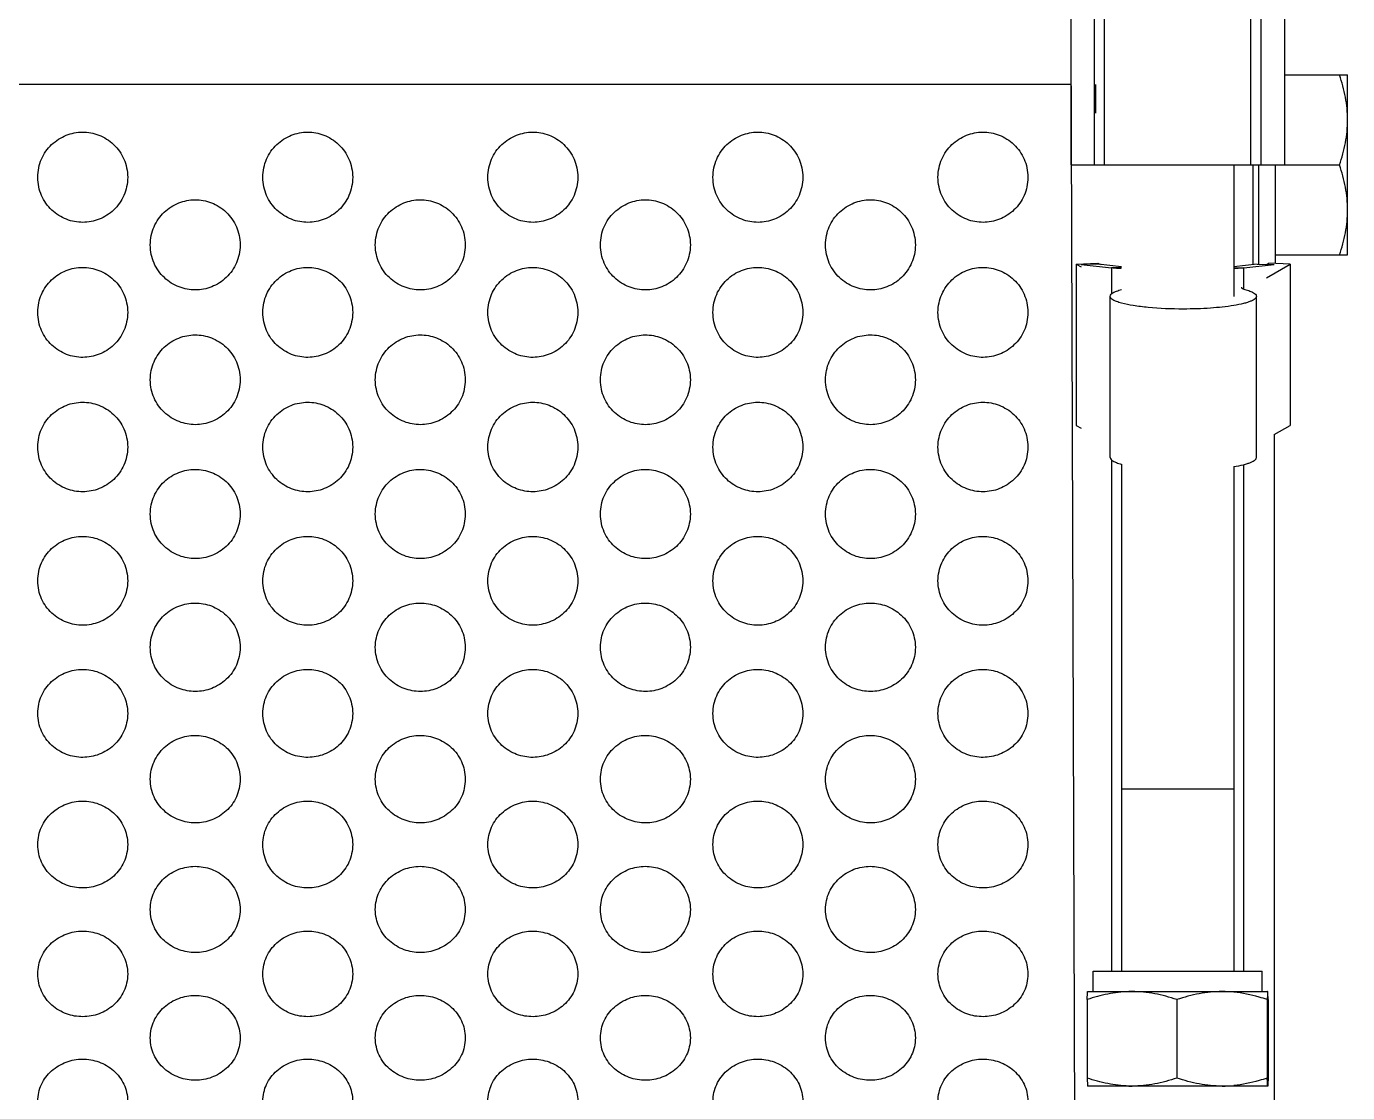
# Model space of a CAD drawing. Header units: millimetres. Extents: x 750 to 8479, y 2174 to 4333.
# Drawn here: x 2632.2 to 2749.6, y 3668.7 to 3763.5 of the extents above; entities that cross this region are included whole.
import ezdxf

# ---------------------------------------------------------------- set-up
doc = ezdxf.new("R2010")
doc.units = ezdxf.units.MM
doc.header["$LTSCALE"] = 153.67
doc.linetypes.add('DASHED', pattern=[0.2, 0.1, -0.1])
doc.layers.get('0').update_dxf_attribs({"linetype": 'CONTINUOUS'})
doc.layers.add('00_BUW_DATUM', color=7, linetype='CONTINUOUS')
doc.layers.add('02___PRT_ALL_AXES', color=7, linetype='CONTINUOUS')

msp = doc.modelspace()

# ---------------------------------------------------------------- linework, layer by layer
at = {"linetype": 'Continuous'}
for p, q in [((2724.95991, 3765.70294), (2724.95991, 3751.16294)), ((2727.06722, 3751.16294), (2727.06722, 3765.70294)), ((2727.96421, 3751.16294), (2727.96421, 3765.70294)), ((2740.96421, 3751.16294), (2740.96421, 3765.70294)), ((2741.86119, 3765.70294), (2741.86119, 3751.16294)), ((2743.96851, 3765.70294), (2743.96851, 3751.16294)), ((2724.95991, 3758.32203), (2284.7516, 3758.32203)), ((2724.95991, 3751.16294), (2743.96851, 3751.16294)), ((2741.66421, 3742.33185), (2741.66421, 3751.16294)), ((2725.45991, 3742.34009), (2727.37555, 3742.4399)), ((2725.45991, 3742.34009), (2725.87682, 3742.09877)), ((2725.45991, 3742.34009), (2725.45993, 3728.02101)), ((2727.37555, 3742.4399), (2727.5971, 3742.31166)), ((2742.35346, 3742.32449), (2742.55286, 3742.43992)), ((2742.36119, 3741.12031), (2744.46851, 3742.34011)), ((2744.46851, 3742.34011), (2742.55286, 3742.43992)), ((2744.46851, 3742.34011), (2744.46852, 3728.02104)), ((2728.46423, 3725.16886), (2728.46421, 3739.48794)), ((2740.13379, 3740.2974), (2740.13751, 3740.26608)), ((2741.46423, 3725.16888), (2741.46421, 3739.48795)), ((2725.45993, 3728.02101), (2725.87682, 3727.7797)), ((2743.0516, 3727.20087), (2744.46852, 3728.02104)), ((2739.46421, 3695.70294), (2729.46421, 3695.70294))]:
    msp.add_line(p, q, dxfattribs=at)
msp.add_arc((2731.15435, 3745.01612), 6.3585, 254.567019, 254.7327881, dxfattribs=at)
for points, knots in [([(2728.46421, 3739.48794), (2728.46421, 3739.62234), (2728.70764, 3739.81447), (2729.05785, 3739.96603), (2729.31698, 3740.04887), (2729.46229, 3740.08898)], [0, 0, 0, 0, 0.335361002, 0.623876209, 1, 1, 1, 1]), ([(2729.46229, 3738.88689), (2729.31698, 3738.92701), (2729.05785, 3739.00984), (2728.70764, 3739.1614), (2728.46421, 3739.35353), (2728.46421, 3739.48794)], [0, 0, 0, 0, 0.376123739, 0.664638919, 1, 1, 1, 1]), ([(2741.4642, 3739.48801), (2741.46422, 3739.4486), (2741.43428, 3739.3593), (2741.32447, 3739.24663), (2741.1566, 3739.1387), (2740.92828, 3739.03451), (2740.64097, 3738.93427), (2740.14999, 3738.79883), (2739.74928, 3738.72092), (2739.46486, 3738.67352)], [0, 0, 0, 0, 0.052738024, 0.119410722, 0.207205995, 0.318720018, 0.454502067, 0.614101634, 1, 1, 1, 1]), ([(2740.13751, 3740.26608), (2740.14159, 3740.2488), (2740.16867, 3740.2119), (2740.27168, 3740.14625), (2740.37253, 3740.11457), (2740.44839, 3740.09387)], [0, 0, 0, 0, 0.145826154, 0.354302694, 1, 1, 1, 1]), ([(2740.44839, 3740.09387), (2740.59619, 3740.05352), (2740.85986, 3739.97014), (2741.21555, 3739.8177), (2741.46414, 3739.62411), (2741.4642, 3739.48801)], [0, 0, 0, 0, 0.376619603, 0.665439702, 1, 1, 1, 1]), ([(2734.96421, 3738.35915), (2733.92045, 3738.35915), (2732.43193, 3738.41574), (2730.60462, 3738.63602), (2729.82128, 3738.78887), (2729.48003, 3738.88202)], [0, 0, 0, 0, 0.567233804, 0.807759403, 1, 1, 1, 1]), ([(2739.46486, 3738.67352), (2738.77828, 3738.55909), (2737.27829, 3738.40697), (2735.77317, 3738.35915), (2734.96421, 3738.35915)], [0, 0, 0, 0, 0.462488115, 1, 1, 1, 1]), ([(2728.46424, 3725.16892), (2728.46418, 3725.03574), (2728.70386, 3724.84468), (2729.05009, 3724.69378), (2729.30591, 3724.61134), (2729.44941, 3724.5714)], [0, 0, 0, 0, 0.335956024, 0.624268506, 1, 1, 1, 1]), ([(2739.46458, 3724.3544), (2739.74904, 3724.4018), (2740.14981, 3724.47971), (2740.64086, 3724.61515), (2740.92822, 3724.7154), (2741.15657, 3724.81959), (2741.32447, 3724.92754), (2741.43429, 3725.04021), (2741.46424, 3725.12953), (2741.46422, 3725.16894)], [0, 0, 0, 0, 0.385901805, 0.545502685, 0.681285429, 0.792799602, 0.880593964, 0.947264819, 1, 1, 1, 1])]:
    msp.add_open_spline(points, degree=3, knots=knots, dxfattribs=at)
at = {"layer": '00_BUW_DATUM', "linetype": 'Continuous'}
for p, q in [((2743.96851, 3759.16294), (2749.56421, 3759.16294)), ((2749.56421, 3743.16294), (2749.56421, 3759.16294)), ((2739.46421, 3751.16294), (2739.46421, 3739.48793)), ((2743.16421, 3742.40806), (2743.16421, 3751.16294)), ((2743.96851, 3751.16294), (2748.84968, 3751.16294)), ((2743.16421, 3743.16294), (2749.56421, 3743.16294)), ((2729.46421, 3724.573), (2729.46421, 3679.50294)), ((2739.46421, 3724.35446), (2739.46421, 3679.50294)), ((2726.96421, 3679.50294), (2741.96421, 3679.50294)), ((2726.96421, 3677.70294), (2726.96421, 3679.50294)), ((2741.96421, 3677.70294), (2741.96421, 3679.50294)), ((2726.42866, 3676.98841), (2726.42866, 3670.01747)), ((2726.46445, 3677.70294), (2742.46397, 3677.70294)), ((2734.39263, 3676.98841), (2734.39263, 3670.01747)), ((2742.42818, 3676.98841), (2742.42818, 3670.01747)), ((2742.49976, 3676.98841), (2742.49976, 3670.01747)), ((2742.46397, 3669.30294), (2726.46445, 3669.30294))]:
    msp.add_line(p, q, dxfattribs=at)
for centre, radius, start, end in [((2730.41092, 3667.39835), 10.30459, 90.0015535, 91.6449815), ((2738.40593, 3667.04388), 10.65906, 84.3345177, 89.9759795), ((2730.41092, 3679.60753), 10.30459, 268.3550185, 269.998447), ((2738.40593, 3679.962), 10.65906, 270.0240205, 275.6654823)]:
    msp.add_arc(centre, radius, start, end, dxfattribs=at)
for points, knots in [([(2749.56421, 3755.16294), (2749.56421, 3755.83987), (2749.42653, 3757.20127), (2749.06535, 3758.51592), (2748.84968, 3759.16294)], [0, 0, 0, 0, 0.498127019, 1, 1, 1, 1]), ([(2748.84968, 3751.16294), (2749.06535, 3751.80995), (2749.42653, 3753.1246), (2749.56421, 3754.486), (2749.56421, 3755.16294)], [0, 0, 0, 0, 0.501864422, 1, 1, 1, 1]), ([(2749.56421, 3747.16294), (2749.56421, 3747.83987), (2749.42653, 3749.20127), (2749.06535, 3750.51592), (2748.84968, 3751.16294)], [0, 0, 0, 0, 0.498127019, 1, 1, 1, 1]), ([(2748.84968, 3743.16294), (2749.06535, 3743.80995), (2749.42653, 3745.1246), (2749.56421, 3746.486), (2749.56421, 3747.16294)], [0, 0, 0, 0, 0.501864422, 1, 1, 1, 1]), ([(2726.42866, 3676.98841), (2726.43005, 3677.04022), (2726.43281, 3677.1387), (2726.43716, 3677.27811), (2726.44152, 3677.40026), (2726.44587, 3677.50345), (2726.45019, 3677.58568), (2726.45402, 3677.64095), (2726.45726, 3677.67297), (2726.45947, 3677.68909), (2726.4613, 3677.69726), (2726.46317, 3677.70294), (2726.46445, 3677.70294)], [0, 0, 0, 0, 0.217040189, 0.412548328, 0.58402283, 0.728914463, 0.844794094, 0.929472072, 0.959573879, 0.981296557, 0.994630135, 1, 1, 1, 1]), ([(2730.11512, 3677.69869), (2729.49027, 3677.68077), (2728.23748, 3677.52773), (2727.02585, 3677.18837), (2726.42866, 3676.98841)], [0, 0, 0, 0, 0.498138409, 1, 1, 1, 1]), ([(2734.39263, 3676.98841), (2733.74862, 3677.20405), (2732.44006, 3677.56521), (2731.08455, 3677.70294), (2730.41064, 3677.70294)], [0, 0, 0, 0, 0.50193644, 1, 1, 1, 1]), ([(2738.4104, 3677.70294), (2737.73049, 3677.70294), (2736.36329, 3677.5653), (2735.04262, 3677.20412), (2734.39263, 3676.98841)], [0, 0, 0, 0, 0.49818901, 1, 1, 1, 1]), ([(2742.42818, 3676.98841), (2742.18597, 3677.06879), (2741.21628, 3677.36916), (2740.21471, 3677.5761), (2739.4582, 3677.65087)], [0, 0, 0, 0, 0.251331121, 1, 1, 1, 1]), ([(2742.46397, 3677.70294), (2742.46269, 3677.70294), (2742.46082, 3677.69726), (2742.45899, 3677.68909), (2742.45678, 3677.67297), (2742.45354, 3677.64095), (2742.44971, 3677.58568), (2742.44539, 3677.50345), (2742.44104, 3677.40026), (2742.43668, 3677.27811), (2742.43233, 3677.1387), (2742.42957, 3677.04022), (2742.42818, 3676.98841)], [0, 0, 0, 0, 0.00536987, 0.018703455, 0.040426127, 0.070527929, 0.155205923, 0.271085549, 0.415977182, 0.587451673, 0.782959809, 1, 1, 1, 1]), ([(2742.49976, 3676.98841), (2742.49837, 3677.04022), (2742.49561, 3677.1387), (2742.49126, 3677.27811), (2742.4869, 3677.40026), (2742.48255, 3677.50345), (2742.47823, 3677.58568), (2742.4744, 3677.64095), (2742.47116, 3677.67297), (2742.46895, 3677.68909), (2742.46712, 3677.69726), (2742.46525, 3677.70294), (2742.46397, 3677.70294)], [0, 0, 0, 0, 0.217040189, 0.412548328, 0.58402283, 0.728914463, 0.844794094, 0.929472072, 0.959573879, 0.981296557, 0.994630135, 1, 1, 1, 1]), ([(2726.42866, 3670.01747), (2726.43005, 3669.96566), (2726.43281, 3669.86718), (2726.43716, 3669.72777), (2726.44152, 3669.60562), (2726.44587, 3669.50244), (2726.45019, 3669.4202), (2726.45402, 3669.36493), (2726.45726, 3669.33291), (2726.45947, 3669.31679), (2726.4613, 3669.30862), (2726.46317, 3669.30294), (2726.46445, 3669.30294)], [0, 0, 0, 0, 0.217040189, 0.412548328, 0.58402283, 0.728914463, 0.844794094, 0.929472072, 0.959573879, 0.981296557, 0.994630135, 1, 1, 1, 1]), ([(2730.11512, 3669.30719), (2729.49027, 3669.32512), (2728.23748, 3669.47815), (2727.02585, 3669.81751), (2726.42866, 3670.01747)], [0, 0, 0, 0, 0.498138409, 1, 1, 1, 1]), ([(2734.39263, 3670.01747), (2733.74862, 3669.80183), (2732.44006, 3669.44067), (2731.08455, 3669.30294), (2730.41064, 3669.30294)], [0, 0, 0, 0, 0.50193644, 1, 1, 1, 1]), ([(2738.4104, 3669.30294), (2737.73049, 3669.30294), (2736.36329, 3669.44058), (2735.04262, 3669.80176), (2734.39263, 3670.01747)], [0, 0, 0, 0, 0.49818901, 1, 1, 1, 1]), ([(2742.42818, 3670.01747), (2742.18597, 3669.93709), (2741.21628, 3669.63672), (2740.21471, 3669.42978), (2739.4582, 3669.35501)], [0, 0, 0, 0, 0.251331121, 1, 1, 1, 1]), ([(2742.46397, 3669.30294), (2742.46269, 3669.30294), (2742.46082, 3669.30862), (2742.45899, 3669.31679), (2742.45678, 3669.33291), (2742.45354, 3669.36493), (2742.44971, 3669.4202), (2742.44539, 3669.50244), (2742.44104, 3669.60562), (2742.43668, 3669.72777), (2742.43233, 3669.86718), (2742.42957, 3669.96566), (2742.42818, 3670.01747)], [0, 0, 0, 0, 0.00536987, 0.018703455, 0.040426127, 0.070527929, 0.155205923, 0.271085549, 0.415977182, 0.587451673, 0.782959809, 1, 1, 1, 1]), ([(2742.49976, 3670.01747), (2742.49837, 3669.96566), (2742.49561, 3669.86718), (2742.49126, 3669.72777), (2742.4869, 3669.60562), (2742.48255, 3669.50244), (2742.47823, 3669.4202), (2742.4744, 3669.36493), (2742.47116, 3669.33291), (2742.46895, 3669.31679), (2742.46712, 3669.30862), (2742.46525, 3669.30294), (2742.46397, 3669.30294)], [0, 0, 0, 0, 0.217040189, 0.412548328, 0.58402283, 0.728914463, 0.844794094, 0.929472072, 0.959573879, 0.981296557, 0.994630135, 1, 1, 1, 1])]:
    msp.add_open_spline(points, degree=3, knots=knots, dxfattribs=at)
at = {"layer": '02___PRT_ALL_AXES', "linetype": 'Continuous'}
for p, q in [((2724.95991, 3762.6154), (2725.87682, 3497.69515)), ((2741.16421, 3742.29258), (2741.16421, 3751.16294)), ((2727.4069, 3742.33337), (2725.87682, 3742.31704)), ((2725.87682, 3742.31704), (2728.58797, 3742.00756)), ((2729.46421, 3742.09852), (2727.4069, 3742.33337)), ((2729.46421, 3742.01691), (2728.58797, 3742.00756)), ((2728.58797, 3742.00756), (2728.58797, 3739.69451)), ((2741.52152, 3742.33337), (2739.46421, 3742.09852)), ((2739.46421, 3742.01691), (2740.34045, 3742.00756)), ((2740.34045, 3742.00756), (2743.0516, 3742.31704)), ((2740.34045, 3740.12996), (2740.34045, 3742.00756)), ((2741.52152, 3742.33337), (2743.0516, 3742.31704)), ((2743.0516, 3727.20087), (2743.0516, 3497.69515)), ((2728.58797, 3724.95081), (2728.58797, 3679.50294)), ((2740.34045, 3679.50294), (2740.34045, 3724.5401))]:
    msp.add_line(p, q, dxfattribs=at)
at = {"layer": '02___PRT_ALL_AXES', "linetype": 'DASHED'}
msp.add_line((2727.16421, 3758.32203), (2727.16421, 3755.76516), dxfattribs=at)
at = {"layer": '02___PRT_ALL_AXES', "linetype": 'Continuous'}
for points in [[(2633.16421, 3750.07099), (2633.18605, 3750.66372), (2633.39803, 3751.72381), (2634.34098, 3753.05694), (2635.68085, 3753.8961), (2637.14755, 3754.1724), (2638.62142, 3753.90724), (2639.97591, 3753.06981), (2640.92905, 3751.72978), (2641.14258, 3750.6661), (2641.16421, 3750.07099)], [(2653.16421, 3750.07099), (2653.18605, 3750.66372), (2653.39803, 3751.72381), (2654.34098, 3753.05694), (2655.68085, 3753.8961), (2657.14755, 3754.1724), (2658.62142, 3753.90724), (2659.97591, 3753.06981), (2660.92905, 3751.72978), (2661.14258, 3750.6661), (2661.16421, 3750.07099)], [(2673.16421, 3750.07099), (2673.18605, 3750.66372), (2673.39803, 3751.72381), (2674.34098, 3753.05694), (2675.68085, 3753.8961), (2677.14755, 3754.1724), (2678.62142, 3753.90724), (2679.97591, 3753.06981), (2680.92905, 3751.72978), (2681.14258, 3750.6661), (2681.16421, 3750.07099)], [(2693.16421, 3750.07099), (2693.18605, 3750.66372), (2693.39803, 3751.72381), (2694.34098, 3753.05694), (2695.68085, 3753.8961), (2697.14755, 3754.1724), (2698.62142, 3753.90724), (2699.97591, 3753.06981), (2700.92905, 3751.72978), (2701.14258, 3750.6661), (2701.16421, 3750.07099)], [(2713.16421, 3750.07099), (2713.18605, 3750.66372), (2713.39803, 3751.72381), (2714.34098, 3753.05694), (2715.68085, 3753.8961), (2717.14755, 3754.1724), (2718.62142, 3753.90724), (2719.97591, 3753.06981), (2720.92905, 3751.72978), (2721.14258, 3750.6661), (2721.16421, 3750.07099)], [(2641.16421, 3750.07099), (2641.14237, 3749.47826), (2640.93039, 3748.41844), (2639.98744, 3747.08618), (2638.64757, 3746.24783), (2637.18087, 3745.97183), (2635.707, 3746.23669), (2634.35251, 3747.07332), (2633.39937, 3748.41247), (2633.18584, 3749.47588), (2633.16421, 3750.07099)], [(2661.16421, 3750.07099), (2661.14237, 3749.47826), (2660.93039, 3748.41844), (2659.98744, 3747.08618), (2658.64757, 3746.24783), (2657.18087, 3745.97183), (2655.707, 3746.23669), (2654.35251, 3747.07332), (2653.39937, 3748.41247), (2653.18584, 3749.47588), (2653.16421, 3750.07099)], [(2681.16421, 3750.07099), (2681.14237, 3749.47826), (2680.93039, 3748.41844), (2679.98744, 3747.08618), (2678.64757, 3746.24783), (2677.18087, 3745.97183), (2675.707, 3746.23669), (2674.35251, 3747.07332), (2673.39937, 3748.41247), (2673.18584, 3749.47588), (2673.16421, 3750.07099)], [(2701.16421, 3750.07099), (2701.14237, 3749.47826), (2700.93039, 3748.41844), (2699.98744, 3747.08618), (2698.64757, 3746.24783), (2697.18087, 3745.97183), (2695.707, 3746.23669), (2694.35251, 3747.07332), (2693.39937, 3748.41247), (2693.18584, 3749.47588), (2693.16421, 3750.07099)], [(2721.16421, 3750.07099), (2721.14237, 3749.47826), (2720.93039, 3748.41844), (2719.98744, 3747.08618), (2718.64757, 3746.24783), (2717.18087, 3745.97183), (2715.707, 3746.23669), (2714.35251, 3747.07332), (2713.39937, 3748.41247), (2713.18584, 3749.47588), (2713.16421, 3750.07099)], [(2643.16421, 3744.06082), (2643.18605, 3744.6529), (2643.39803, 3745.71193), (2644.34098, 3747.04391), (2645.68085, 3747.88245), (2647.14755, 3748.15856), (2648.62142, 3747.89358), (2649.97591, 3747.05677), (2650.92905, 3745.71789), (2651.14258, 3744.65528), (2651.16421, 3744.06082)], [(2663.16421, 3744.06082), (2663.18605, 3744.6529), (2663.39803, 3745.71193), (2664.34098, 3747.04391), (2665.68085, 3747.88245), (2667.14755, 3748.15856), (2668.62142, 3747.89358), (2669.97591, 3747.05677), (2670.92905, 3745.71789), (2671.14258, 3744.65528), (2671.16421, 3744.06082)], [(2683.16421, 3744.06082), (2683.18605, 3744.6529), (2683.39803, 3745.71193), (2684.34098, 3747.04391), (2685.68085, 3747.88245), (2687.14755, 3748.15856), (2688.62142, 3747.89358), (2689.97591, 3747.05677), (2690.92905, 3745.71789), (2691.14258, 3744.65528), (2691.16421, 3744.06082)], [(2703.16421, 3744.06082), (2703.18605, 3744.6529), (2703.39803, 3745.71193), (2704.34098, 3747.04391), (2705.68085, 3747.88245), (2707.14755, 3748.15856), (2708.62142, 3747.89358), (2709.97591, 3747.05677), (2710.92905, 3745.71789), (2711.14258, 3744.65528), (2711.16421, 3744.06082)], [(2651.16421, 3744.06082), (2651.14237, 3743.46874), (2650.93039, 3742.41017), (2649.98744, 3741.07968), (2648.64757, 3740.24254), (2647.18087, 3739.96695), (2645.707, 3740.23142), (2644.35251, 3741.06684), (2643.39937, 3742.40421), (2643.18584, 3743.46636), (2643.16421, 3744.06082)], [(2671.16421, 3744.06082), (2671.14237, 3743.46874), (2670.93039, 3742.41017), (2669.98744, 3741.07968), (2668.64757, 3740.24254), (2667.18087, 3739.96695), (2665.707, 3740.23142), (2664.35251, 3741.06684), (2663.39937, 3742.40421), (2663.18584, 3743.46636), (2663.16421, 3744.06082)], [(2691.16421, 3744.06082), (2691.14237, 3743.46874), (2690.93039, 3742.41017), (2689.98744, 3741.07968), (2688.64757, 3740.24254), (2687.18087, 3739.96695), (2685.707, 3740.23142), (2684.35251, 3741.06684), (2683.39937, 3742.40421), (2683.18584, 3743.46636), (2683.16421, 3744.06082)], [(2711.16421, 3744.06082), (2711.14237, 3743.46874), (2710.93039, 3742.41017), (2709.98744, 3741.07968), (2708.64757, 3740.24254), (2707.18087, 3739.96695), (2705.707, 3740.23142), (2704.35251, 3741.06684), (2703.39937, 3742.40421), (2703.18584, 3743.46636), (2703.16421, 3744.06082)], [(2633.16421, 3738.05897), (2633.18605, 3738.65006), (2633.39803, 3739.70741), (2634.34098, 3741.03747), (2635.68085, 3741.87489), (2637.14755, 3742.15065), (2638.62142, 3741.88602), (2639.97591, 3741.05031), (2640.92905, 3739.71336), (2641.14258, 3738.65243), (2641.16421, 3738.05897)], [(2653.16421, 3738.05897), (2653.18605, 3738.65006), (2653.39803, 3739.70741), (2654.34098, 3741.03747), (2655.68085, 3741.87489), (2657.14755, 3742.15065), (2658.62142, 3741.88602), (2659.97591, 3741.05031), (2660.92905, 3739.71336), (2661.14258, 3738.65243), (2661.16421, 3738.05897)], [(2673.16421, 3738.05897), (2673.18605, 3738.65006), (2673.39803, 3739.70741), (2674.34098, 3741.03747), (2675.68085, 3741.87489), (2677.14755, 3742.15065), (2678.62142, 3741.88602), (2679.97591, 3741.05031), (2680.92905, 3739.71336), (2681.14258, 3738.65243), (2681.16421, 3738.05897)], [(2693.16421, 3738.05897), (2693.18605, 3738.65006), (2693.39803, 3739.70741), (2694.34098, 3741.03747), (2695.68085, 3741.87489), (2697.14755, 3742.15065), (2698.62142, 3741.88602), (2699.97591, 3741.05031), (2700.92905, 3739.71336), (2701.14258, 3738.65243), (2701.16421, 3738.05897)], [(2713.16421, 3738.05897), (2713.18605, 3738.65006), (2713.39803, 3739.70741), (2714.34098, 3741.03747), (2715.68085, 3741.87489), (2717.14755, 3742.15065), (2718.62142, 3741.88602), (2719.97591, 3741.05031), (2720.92905, 3739.71336), (2721.14258, 3738.65243), (2721.16421, 3738.05897)], [(2641.16421, 3738.05897), (2641.14237, 3737.46788), (2640.93039, 3736.41119), (2639.98744, 3735.08325), (2638.64757, 3734.2478), (2637.18087, 3733.97279), (2635.707, 3734.23671), (2634.35251, 3735.07043), (2633.39937, 3736.40524), (2633.18584, 3737.46551), (2633.16421, 3738.05897)], [(2661.16421, 3738.05897), (2661.14237, 3737.46788), (2660.93039, 3736.41119), (2659.98744, 3735.08325), (2658.64757, 3734.2478), (2657.18087, 3733.97279), (2655.707, 3734.23671), (2654.35251, 3735.07043), (2653.39937, 3736.40524), (2653.18584, 3737.46551), (2653.16421, 3738.05897)], [(2681.16421, 3738.05897), (2681.14237, 3737.46788), (2680.93039, 3736.41119), (2679.98744, 3735.08325), (2678.64757, 3734.2478), (2677.18087, 3733.97279), (2675.707, 3734.23671), (2674.35251, 3735.07043), (2673.39937, 3736.40524), (2673.18584, 3737.46551), (2673.16421, 3738.05897)], [(2701.16421, 3738.05897), (2701.14237, 3737.46788), (2700.93039, 3736.41119), (2699.98744, 3735.08325), (2698.64757, 3734.2478), (2697.18087, 3733.97279), (2695.707, 3734.23671), (2694.35251, 3735.07043), (2693.39937, 3736.40524), (2693.18584, 3737.46551), (2693.16421, 3738.05897)], [(2721.16421, 3738.05897), (2721.14237, 3737.46788), (2720.93039, 3736.41119), (2719.98744, 3735.08325), (2718.64757, 3734.2478), (2717.18087, 3733.97279), (2715.707, 3734.23671), (2714.35251, 3735.07043), (2713.39937, 3736.40524), (2713.18584, 3737.46551), (2713.16421, 3738.05897)], [(2643.16421, 3732.06895), (2643.18605, 3732.6587), (2643.39803, 3733.71375), (2644.34098, 3735.04112), (2645.68085, 3735.87694), (2647.14755, 3736.15219), (2648.62142, 3735.88805), (2649.97591, 3735.05394), (2650.92905, 3733.71969), (2651.14258, 3732.66107), (2651.16421, 3732.06895)], [(2663.16421, 3732.06895), (2663.18605, 3732.6587), (2663.39803, 3733.71375), (2664.34098, 3735.04112), (2665.68085, 3735.87694), (2667.14755, 3736.15219), (2668.62142, 3735.88805), (2669.97591, 3735.05394), (2670.92905, 3733.71969), (2671.14258, 3732.66107), (2671.16421, 3732.06895)], [(2683.16421, 3732.06895), (2683.18605, 3732.6587), (2683.39803, 3733.71375), (2684.34098, 3735.04112), (2685.68085, 3735.87694), (2687.14755, 3736.15219), (2688.62142, 3735.88805), (2689.97591, 3735.05394), (2690.92905, 3733.71969), (2691.14258, 3732.66107), (2691.16421, 3732.06895)], [(2703.16421, 3732.06895), (2703.18605, 3732.6587), (2703.39803, 3733.71375), (2704.34098, 3735.04112), (2705.68085, 3735.87694), (2707.14755, 3736.15219), (2708.62142, 3735.88805), (2709.97591, 3735.05394), (2710.92905, 3733.71969), (2711.14258, 3732.66107), (2711.16421, 3732.06895)], [(2651.16421, 3732.06895), (2651.14237, 3731.4792), (2650.93039, 3730.425), (2649.98744, 3729.10038), (2648.64757, 3728.26712), (2647.18087, 3727.99285), (2645.707, 3728.25606), (2644.35251, 3729.0876), (2643.39937, 3730.41907), (2643.18584, 3731.47683), (2643.16421, 3732.06895)], [(2671.16421, 3732.06895), (2671.14237, 3731.4792), (2670.93039, 3730.425), (2669.98744, 3729.10038), (2668.64757, 3728.26712), (2667.18087, 3727.99285), (2665.707, 3728.25606), (2664.35251, 3729.0876), (2663.39937, 3730.41907), (2663.18584, 3731.47683), (2663.16421, 3732.06895)], [(2691.16421, 3732.06895), (2691.14237, 3731.4792), (2690.93039, 3730.425), (2689.98744, 3729.10038), (2688.64757, 3728.26712), (2687.18087, 3727.99285), (2685.707, 3728.25606), (2684.35251, 3729.0876), (2683.39937, 3730.41907), (2683.18584, 3731.47683), (2683.16421, 3732.06895)], [(2711.16421, 3732.06895), (2711.14237, 3731.4792), (2710.93039, 3730.425), (2709.98744, 3729.10038), (2708.64757, 3728.26712), (2707.18087, 3727.99285), (2705.707, 3728.25606), (2704.35251, 3729.0876), (2703.39937, 3730.41907), (2703.18584, 3731.47683), (2703.16421, 3732.06895)], [(2633.16421, 3726.09426), (2633.18605, 3726.68232), (2633.39803, 3727.73447), (2634.34098, 3729.05837), (2635.68085, 3729.8921), (2637.14755, 3730.16667), (2638.62142, 3729.90317), (2639.97591, 3729.07115), (2640.92905, 3727.74039), (2641.14258, 3726.68469), (2641.16421, 3726.09426)], [(2653.16421, 3726.09426), (2653.18605, 3726.68232), (2653.39803, 3727.73447), (2654.34098, 3729.05837), (2655.68085, 3729.8921), (2657.14755, 3730.16667), (2658.62142, 3729.90317), (2659.97591, 3729.07115), (2660.92905, 3727.74039), (2661.14258, 3726.68469), (2661.16421, 3726.09426)], [(2673.16421, 3726.09426), (2673.18605, 3726.68232), (2673.39803, 3727.73447), (2674.34098, 3729.05837), (2675.68085, 3729.8921), (2677.14755, 3730.16667), (2678.62142, 3729.90317), (2679.97591, 3729.07115), (2680.92905, 3727.74039), (2681.14258, 3726.68469), (2681.16421, 3726.09426)], [(2693.16421, 3726.09426), (2693.18605, 3726.68232), (2693.39803, 3727.73447), (2694.34098, 3729.05837), (2695.68085, 3729.8921), (2697.14755, 3730.16667), (2698.62142, 3729.90317), (2699.97591, 3729.07115), (2700.92905, 3727.74039), (2701.14258, 3726.68469), (2701.16421, 3726.09426)], [(2713.16421, 3726.09426), (2713.18605, 3726.68232), (2713.39803, 3727.73447), (2714.34098, 3729.05837), (2715.68085, 3729.8921), (2717.14755, 3730.16667), (2718.62142, 3729.90317), (2719.97591, 3729.07115), (2720.92905, 3727.74039), (2721.14258, 3726.68469), (2721.16421, 3726.09426)], [(2641.16421, 3726.09426), (2641.14237, 3725.5062), (2640.93039, 3724.4551), (2639.98744, 3723.13458), (2638.64757, 3722.30399), (2637.18087, 3722.03061), (2635.707, 3722.29296), (2634.35251, 3723.12183), (2633.39937, 3724.44918), (2633.18584, 3725.50383), (2633.16421, 3726.09426)], [(2661.16421, 3726.09426), (2661.14237, 3725.5062), (2660.93039, 3724.4551), (2659.98744, 3723.13458), (2658.64757, 3722.30399), (2657.18087, 3722.03061), (2655.707, 3722.29296), (2654.35251, 3723.12183), (2653.39937, 3724.44918), (2653.18584, 3725.50383), (2653.16421, 3726.09426)], [(2681.16421, 3726.09426), (2681.14237, 3725.5062), (2680.93039, 3724.4551), (2679.98744, 3723.13458), (2678.64757, 3722.30399), (2677.18087, 3722.03061), (2675.707, 3722.29296), (2674.35251, 3723.12183), (2673.39937, 3724.44918), (2673.18584, 3725.50383), (2673.16421, 3726.09426)], [(2701.16421, 3726.09426), (2701.14237, 3725.5062), (2700.93039, 3724.4551), (2699.98744, 3723.13458), (2698.64757, 3722.30399), (2697.18087, 3722.03061), (2695.707, 3722.29296), (2694.35251, 3723.12183), (2693.39937, 3724.44918), (2693.18584, 3725.50383), (2693.16421, 3726.09426)], [(2721.16421, 3726.09426), (2721.14237, 3725.5062), (2720.93039, 3724.4551), (2719.98744, 3723.13458), (2718.64757, 3722.30399), (2717.18087, 3722.03061), (2715.707, 3722.29296), (2714.35251, 3723.12183), (2713.39937, 3724.44918), (2713.18584, 3725.50383), (2713.16421, 3726.09426)], [(2643.16421, 3720.13838), (2643.18605, 3720.72442), (2643.39803, 3721.77304), (2644.34098, 3723.09269), (2645.68085, 3723.92385), (2647.14755, 3724.19758), (2648.62142, 3723.93489), (2649.97591, 3723.10543), (2650.92905, 3721.77894), (2651.14258, 3720.72678), (2651.16421, 3720.13838)], [(2663.16421, 3720.13838), (2663.18605, 3720.72442), (2663.39803, 3721.77304), (2664.34098, 3723.09269), (2665.68085, 3723.92385), (2667.14755, 3724.19758), (2668.62142, 3723.93489), (2669.97591, 3723.10543), (2670.92905, 3721.77894), (2671.14258, 3720.72678), (2671.16421, 3720.13838)], [(2683.16421, 3720.13838), (2683.18605, 3720.72442), (2683.39803, 3721.77304), (2684.34098, 3723.09269), (2685.68085, 3723.92385), (2687.14755, 3724.19758), (2688.62142, 3723.93489), (2689.97591, 3723.10543), (2690.92905, 3721.77894), (2691.14258, 3720.72678), (2691.16421, 3720.13838)], [(2703.16421, 3720.13838), (2703.18605, 3720.72442), (2703.39803, 3721.77304), (2704.34098, 3723.09269), (2705.68085, 3723.92385), (2707.14755, 3724.19758), (2708.62142, 3723.93489), (2709.97591, 3723.10543), (2710.92905, 3721.77894), (2711.14258, 3720.72678), (2711.16421, 3720.13838)], [(2651.16421, 3720.13838), (2651.14237, 3719.55234), (2650.93039, 3718.50497), (2649.98744, 3717.18931), (2648.64757, 3716.36189), (2647.18087, 3716.08956), (2645.707, 3716.3509), (2644.35251, 3717.17662), (2643.39937, 3718.49907), (2643.18584, 3719.54999), (2643.16421, 3720.13838)], [(2671.16421, 3720.13838), (2671.14237, 3719.55234), (2670.93039, 3718.50497), (2669.98744, 3717.18931), (2668.64757, 3716.36189), (2667.18087, 3716.08956), (2665.707, 3716.3509), (2664.35251, 3717.17662), (2663.39937, 3718.49907), (2663.18584, 3719.54999), (2663.16421, 3720.13838)], [(2691.16421, 3720.13838), (2691.14237, 3719.55234), (2690.93039, 3718.50497), (2689.98744, 3717.18931), (2688.64757, 3716.36189), (2687.18087, 3716.08956), (2685.707, 3716.3509), (2684.35251, 3717.17662), (2683.39937, 3718.49907), (2683.18584, 3719.54999), (2683.16421, 3720.13838)], [(2711.16421, 3720.13838), (2711.14237, 3719.55234), (2710.93039, 3718.50497), (2709.98744, 3717.18931), (2708.64757, 3716.36189), (2707.18087, 3716.08956), (2705.707, 3716.3509), (2704.35251, 3717.17662), (2703.39937, 3718.49907), (2703.18584, 3719.54999), (2703.16421, 3720.13838)], [(2633.16421, 3714.2048), (2633.18605, 3714.78847), (2633.39803, 3715.83294), (2634.34098, 3717.14759), (2635.68085, 3717.97568), (2637.14755, 3718.24842), (2638.62142, 3717.98668), (2639.97591, 3717.16028), (2640.92905, 3715.83883), (2641.14258, 3714.79082), (2641.16421, 3714.2048)], [(2653.16421, 3714.2048), (2653.18605, 3714.78847), (2653.39803, 3715.83294), (2654.34098, 3717.14759), (2655.68085, 3717.97568), (2657.14755, 3718.24842), (2658.62142, 3717.98668), (2659.97591, 3717.16028), (2660.92905, 3715.83883), (2661.14258, 3714.79082), (2661.16421, 3714.2048)], [(2673.16421, 3714.2048), (2673.18605, 3714.78847), (2673.39803, 3715.83294), (2674.34098, 3717.14759), (2675.68085, 3717.97568), (2677.14755, 3718.24842), (2678.62142, 3717.98668), (2679.97591, 3717.16028), (2680.92905, 3715.83883), (2681.14258, 3714.79082), (2681.16421, 3714.2048)], [(2693.16421, 3714.2048), (2693.18605, 3714.78847), (2693.39803, 3715.83294), (2694.34098, 3717.14759), (2695.68085, 3717.97568), (2697.14755, 3718.24842), (2698.62142, 3717.98668), (2699.97591, 3717.16028), (2700.92905, 3715.83883), (2701.14258, 3714.79082), (2701.16421, 3714.2048)], [(2713.16421, 3714.2048), (2713.18605, 3714.78847), (2713.39803, 3715.83294), (2714.34098, 3717.14759), (2715.68085, 3717.97568), (2717.14755, 3718.24842), (2718.62142, 3717.98668), (2719.97591, 3717.16028), (2720.92905, 3715.83883), (2721.14258, 3714.79082), (2721.16421, 3714.2048)], [(2641.16421, 3714.2048), (2641.14237, 3713.62113), (2640.93039, 3712.57808), (2639.98744, 3711.26806), (2638.64757, 3710.44428), (2637.18087, 3710.17316), (2635.707, 3710.43334), (2634.35251, 3711.25542), (2633.39937, 3712.57221), (2633.18584, 3713.61878), (2633.16421, 3714.2048)], [(2661.16421, 3714.2048), (2661.14237, 3713.62113), (2660.93039, 3712.57808), (2659.98744, 3711.26806), (2658.64757, 3710.44428), (2657.18087, 3710.17316), (2655.707, 3710.43334), (2654.35251, 3711.25542), (2653.39937, 3712.57221), (2653.18584, 3713.61878), (2653.16421, 3714.2048)], [(2681.16421, 3714.2048), (2681.14237, 3713.62113), (2680.93039, 3712.57808), (2679.98744, 3711.26806), (2678.64757, 3710.44428), (2677.18087, 3710.17316), (2675.707, 3710.43334), (2674.35251, 3711.25542), (2673.39937, 3712.57221), (2673.18584, 3713.61878), (2673.16421, 3714.2048)], [(2701.16421, 3714.2048), (2701.14237, 3713.62113), (2700.93039, 3712.57808), (2699.98744, 3711.26806), (2698.64757, 3710.44428), (2697.18087, 3710.17316), (2695.707, 3710.43334), (2694.35251, 3711.25542), (2693.39937, 3712.57221), (2693.18584, 3713.61878), (2693.16421, 3714.2048)], [(2721.16421, 3714.2048), (2721.14237, 3713.62113), (2720.93039, 3712.57808), (2719.98744, 3711.26806), (2718.64757, 3710.44428), (2717.18087, 3710.17316), (2715.707, 3710.43334), (2714.35251, 3711.25542), (2713.39937, 3712.57221), (2713.18584, 3713.61878), (2713.16421, 3714.2048)], [(2643.16421, 3708.29697), (2643.18605, 3708.87793), (2643.39803, 3709.91766), (2644.34098, 3711.22652), (2645.68085, 3712.05106), (2647.14755, 3712.32265), (2648.62142, 3712.06202), (2649.97591, 3711.23916), (2650.92905, 3709.92351), (2651.14258, 3708.88027), (2651.16421, 3708.29697)], [(2663.16421, 3708.29697), (2663.18605, 3708.87793), (2663.39803, 3709.91766), (2664.34098, 3711.22652), (2665.68085, 3712.05106), (2667.14755, 3712.32265), (2668.62142, 3712.06202), (2669.97591, 3711.23916), (2670.92905, 3709.92351), (2671.14258, 3708.88027), (2671.16421, 3708.29697)], [(2683.16421, 3708.29697), (2683.18605, 3708.87793), (2683.39803, 3709.91766), (2684.34098, 3711.22652), (2685.68085, 3712.05106), (2687.14755, 3712.32265), (2688.62142, 3712.06202), (2689.97591, 3711.23916), (2690.92905, 3709.92351), (2691.14258, 3708.88027), (2691.16421, 3708.29697)], [(2703.16421, 3708.29697), (2703.18605, 3708.87793), (2703.39803, 3709.91766), (2704.34098, 3711.22652), (2705.68085, 3712.05106), (2707.14755, 3712.32265), (2708.62142, 3712.06202), (2709.97591, 3711.23916), (2710.92905, 3709.92351), (2711.14258, 3708.88027), (2711.16421, 3708.29697)], [(2651.16421, 3708.29697), (2651.14237, 3707.71601), (2650.93039, 3706.6779), (2649.98744, 3705.37428), (2648.64757, 3704.55462), (2647.18087, 3704.28487), (2645.707, 3704.54373), (2644.35251, 3705.36171), (2643.39937, 3706.67206), (2643.18584, 3707.71367), (2643.16421, 3708.29697)], [(2671.16421, 3708.29697), (2671.14237, 3707.71601), (2670.93039, 3706.6779), (2669.98744, 3705.37428), (2668.64757, 3704.55462), (2667.18087, 3704.28487), (2665.707, 3704.54373), (2664.35251, 3705.36171), (2663.39937, 3706.67206), (2663.18584, 3707.71367), (2663.16421, 3708.29697)], [(2691.16421, 3708.29697), (2691.14237, 3707.71601), (2690.93039, 3706.6779), (2689.98744, 3705.37428), (2688.64757, 3704.55462), (2687.18087, 3704.28487), (2685.707, 3704.54373), (2684.35251, 3705.36171), (2683.39937, 3706.67206), (2683.18584, 3707.71367), (2683.16421, 3708.29697)], [(2711.16421, 3708.29697), (2711.14237, 3707.71601), (2710.93039, 3706.6779), (2709.98744, 3705.37428), (2708.64757, 3704.55462), (2707.18087, 3704.28487), (2705.707, 3704.54373), (2704.35251, 3705.36171), (2703.39937, 3706.67206), (2703.18584, 3707.71367), (2703.16421, 3708.29697)], [(2633.16421, 3702.41834), (2633.18605, 3702.99625), (2633.39803, 3704.03063), (2634.34098, 3705.33294), (2635.68085, 3706.15346), (2637.14755, 3706.42374), (2638.62142, 3706.16436), (2639.97591, 3705.34552), (2640.92905, 3704.03645), (2641.14258, 3702.99858), (2641.16421, 3702.41834)], [(2653.16421, 3702.41834), (2653.18605, 3702.99625), (2653.39803, 3704.03063), (2654.34098, 3705.33294), (2655.68085, 3706.15346), (2657.14755, 3706.42374), (2658.62142, 3706.16436), (2659.97591, 3705.34552), (2660.92905, 3704.03645), (2661.14258, 3702.99858), (2661.16421, 3702.41834)], [(2673.16421, 3702.41834), (2673.18605, 3702.99625), (2673.39803, 3704.03063), (2674.34098, 3705.33294), (2675.68085, 3706.15346), (2677.14755, 3706.42374), (2678.62142, 3706.16436), (2679.97591, 3705.34552), (2680.92905, 3704.03645), (2681.14258, 3702.99858), (2681.16421, 3702.41834)], [(2693.16421, 3702.41834), (2693.18605, 3702.99625), (2693.39803, 3704.03063), (2694.34098, 3705.33294), (2695.68085, 3706.15346), (2697.14755, 3706.42374), (2698.62142, 3706.16436), (2699.97591, 3705.34552), (2700.92905, 3704.03645), (2701.14258, 3702.99858), (2701.16421, 3702.41834)], [(2713.16421, 3702.41834), (2713.18605, 3702.99625), (2713.39803, 3704.03063), (2714.34098, 3705.33294), (2715.68085, 3706.15346), (2717.14755, 3706.42374), (2718.62142, 3706.16436), (2719.97591, 3705.34552), (2720.92905, 3704.03645), (2721.14258, 3702.99858), (2721.16421, 3702.41834)], [(2641.16421, 3702.41834), (2641.14237, 3701.84043), (2640.93039, 3700.80787), (2639.98744, 3699.51142), (2638.64757, 3698.69635), (2637.18087, 3698.42813), (2635.707, 3698.68553), (2634.35251, 3699.49891), (2633.39937, 3700.80206), (2633.18584, 3701.8381), (2633.16421, 3702.41834)], [(2661.16421, 3702.41834), (2661.14237, 3701.84043), (2660.93039, 3700.80787), (2659.98744, 3699.51142), (2658.64757, 3698.69635), (2657.18087, 3698.42813), (2655.707, 3698.68553), (2654.35251, 3699.49891), (2653.39937, 3700.80206), (2653.18584, 3701.8381), (2653.16421, 3702.41834)], [(2681.16421, 3702.41834), (2681.14237, 3701.84043), (2680.93039, 3700.80787), (2679.98744, 3699.51142), (2678.64757, 3698.69635), (2677.18087, 3698.42813), (2675.707, 3698.68553), (2674.35251, 3699.49891), (2673.39937, 3700.80206), (2673.18584, 3701.8381), (2673.16421, 3702.41834)], [(2701.16421, 3702.41834), (2701.14237, 3701.84043), (2700.93039, 3700.80787), (2699.98744, 3699.51142), (2698.64757, 3698.69635), (2697.18087, 3698.42813), (2695.707, 3698.68553), (2694.35251, 3699.49891), (2693.39937, 3700.80206), (2693.18584, 3701.8381), (2693.16421, 3702.41834)], [(2721.16421, 3702.41834), (2721.14237, 3701.84043), (2720.93039, 3700.80787), (2719.98744, 3699.51142), (2718.64757, 3698.69635), (2717.18087, 3698.42813), (2715.707, 3698.68553), (2714.35251, 3699.49891), (2713.39937, 3700.80206), (2713.18584, 3701.8381), (2713.16421, 3702.41834)], [(2643.16421, 3696.57235), (2643.18605, 3697.14688), (2643.39803, 3698.17529), (2644.34098, 3699.4703), (2645.68085, 3700.28631), (2647.14755, 3700.55513), (2648.62142, 3700.29716), (2649.97591, 3699.48281), (2650.92905, 3698.18109), (2651.14258, 3697.14919), (2651.16421, 3696.57235)], [(2663.16421, 3696.57235), (2663.18605, 3697.14688), (2663.39803, 3698.17529), (2664.34098, 3699.4703), (2665.68085, 3700.28631), (2667.14755, 3700.55513), (2668.62142, 3700.29716), (2669.97591, 3699.48281), (2670.92905, 3698.18109), (2671.14258, 3697.14919), (2671.16421, 3696.57235)], [(2683.16421, 3696.57235), (2683.18605, 3697.14688), (2683.39803, 3698.17529), (2684.34098, 3699.4703), (2685.68085, 3700.28631), (2687.14755, 3700.55513), (2688.62142, 3700.29716), (2689.97591, 3699.48281), (2690.92905, 3698.18109), (2691.14258, 3697.14919), (2691.16421, 3696.57235)], [(2703.16421, 3696.57235), (2703.18605, 3697.14688), (2703.39803, 3698.17529), (2704.34098, 3699.4703), (2705.68085, 3700.28631), (2707.14755, 3700.55513), (2708.62142, 3700.29716), (2709.97591, 3699.48281), (2710.92905, 3698.18109), (2711.14258, 3697.14919), (2711.16421, 3696.57235)], [(2651.16421, 3696.57235), (2651.14237, 3695.99782), (2650.93039, 3694.97142), (2649.98744, 3693.68288), (2648.64757, 3692.87289), (2647.18087, 3692.60636), (2645.707, 3692.86214), (2644.35251, 3693.67045), (2643.39937, 3694.96564), (2643.18584, 3695.99551), (2643.16421, 3696.57235)], [(2671.16421, 3696.57235), (2671.14237, 3695.99782), (2670.93039, 3694.97142), (2669.98744, 3693.68288), (2668.64757, 3692.87289), (2667.18087, 3692.60636), (2665.707, 3692.86214), (2664.35251, 3693.67045), (2663.39937, 3694.96564), (2663.18584, 3695.99551), (2663.16421, 3696.57235)], [(2691.16421, 3696.57235), (2691.14237, 3695.99782), (2690.93039, 3694.97142), (2689.98744, 3693.68288), (2688.64757, 3692.87289), (2687.18087, 3692.60636), (2685.707, 3692.86214), (2684.35251, 3693.67045), (2683.39937, 3694.96564), (2683.18584, 3695.99551), (2683.16421, 3696.57235)], [(2711.16421, 3696.57235), (2711.14237, 3695.99782), (2710.93039, 3694.97142), (2709.98744, 3693.68288), (2708.64757, 3692.87289), (2707.18087, 3692.60636), (2705.707, 3692.86214), (2704.35251, 3693.67045), (2703.39937, 3694.96564), (2703.18584, 3695.99551), (2703.16421, 3696.57235)], [(2633.16421, 3690.76241), (2633.18605, 3691.33322), (2633.39803, 3692.35507), (2634.34098, 3693.64202), (2635.68085, 3694.45305), (2637.14755, 3694.72024), (2638.62142, 3694.46383), (2639.97591, 3693.65445), (2640.92905, 3692.36083), (2641.14258, 3691.33552), (2641.16421, 3690.76241)], [(2653.16421, 3690.76241), (2653.18605, 3691.33322), (2653.39803, 3692.35507), (2654.34098, 3693.64202), (2655.68085, 3694.45305), (2657.14755, 3694.72024), (2658.62142, 3694.46383), (2659.97591, 3693.65445), (2660.92905, 3692.36083), (2661.14258, 3691.33552), (2661.16421, 3690.76241)], [(2673.16421, 3690.76241), (2673.18605, 3691.33322), (2673.39803, 3692.35507), (2674.34098, 3693.64202), (2675.68085, 3694.45305), (2677.14755, 3694.72024), (2678.62142, 3694.46383), (2679.97591, 3693.65445), (2680.92905, 3692.36083), (2681.14258, 3691.33552), (2681.16421, 3690.76241)], [(2693.16421, 3690.76241), (2693.18605, 3691.33322), (2693.39803, 3692.35507), (2694.34098, 3693.64202), (2695.68085, 3694.45305), (2697.14755, 3694.72024), (2698.62142, 3694.46383), (2699.97591, 3693.65445), (2700.92905, 3692.36083), (2701.14258, 3691.33552), (2701.16421, 3690.76241)], [(2713.16421, 3690.76241), (2713.18605, 3691.33322), (2713.39803, 3692.35507), (2714.34098, 3693.64202), (2715.68085, 3694.45305), (2717.14755, 3694.72024), (2718.62142, 3694.46383), (2719.97591, 3693.65445), (2720.92905, 3692.36083), (2721.14258, 3691.33552), (2721.16421, 3690.76241)], [(2641.16421, 3690.76241), (2641.14237, 3690.19161), (2640.93039, 3689.17195), (2639.98744, 3687.89208), (2638.64757, 3687.08764), (2637.18087, 3686.82295), (2635.707, 3687.07696), (2634.35251, 3687.87973), (2633.39937, 3689.16621), (2633.18584, 3690.18931), (2633.16421, 3690.76241)], [(2661.16421, 3690.76241), (2661.14237, 3690.19161), (2660.93039, 3689.17195), (2659.98744, 3687.89208), (2658.64757, 3687.08764), (2657.18087, 3686.82295), (2655.707, 3687.07696), (2654.35251, 3687.87973), (2653.39937, 3689.16621), (2653.18584, 3690.18931), (2653.16421, 3690.76241)], [(2681.16421, 3690.76241), (2681.14237, 3690.19161), (2680.93039, 3689.17195), (2679.98744, 3687.89208), (2678.64757, 3687.08764), (2677.18087, 3686.82295), (2675.707, 3687.07696), (2674.35251, 3687.87973), (2673.39937, 3689.16621), (2673.18584, 3690.18931), (2673.16421, 3690.76241)], [(2701.16421, 3690.76241), (2701.14237, 3690.19161), (2700.93039, 3689.17195), (2699.98744, 3687.89208), (2698.64757, 3687.08764), (2697.18087, 3686.82295), (2695.707, 3687.07696), (2694.35251, 3687.87973), (2693.39937, 3689.16621), (2693.18584, 3690.18931), (2693.16421, 3690.76241)], [(2721.16421, 3690.76241), (2721.14237, 3690.19161), (2720.93039, 3689.17195), (2719.98744, 3687.89208), (2718.64757, 3687.08764), (2717.18087, 3686.82295), (2715.707, 3687.07696), (2714.35251, 3687.87973), (2713.39937, 3689.16621), (2713.18584, 3690.18931), (2713.16421, 3690.76241)], [(2643.16421, 3684.99191), (2643.18605, 3685.55867), (2643.39803, 3686.57336), (2644.34098, 3687.8515), (2645.68085, 3688.65707), (2647.14755, 3688.92248), (2648.62142, 3688.66778), (2649.97591, 3687.86384), (2650.92905, 3686.57908), (2651.14258, 3685.56095), (2651.16421, 3684.99191)], [(2663.16421, 3684.99191), (2663.18605, 3685.55867), (2663.39803, 3686.57336), (2664.34098, 3687.8515), (2665.68085, 3688.65707), (2667.14755, 3688.92248), (2668.62142, 3688.66778), (2669.97591, 3687.86384), (2670.92905, 3686.57908), (2671.14258, 3685.56095), (2671.16421, 3684.99191)], [(2683.16421, 3684.99191), (2683.18605, 3685.55867), (2683.39803, 3686.57336), (2684.34098, 3687.8515), (2685.68085, 3688.65707), (2687.14755, 3688.92248), (2688.62142, 3688.66778), (2689.97591, 3687.86384), (2690.92905, 3686.57908), (2691.14258, 3685.56095), (2691.16421, 3684.99191)], [(2703.16421, 3684.99191), (2703.18605, 3685.55867), (2703.39803, 3686.57336), (2704.34098, 3687.8515), (2705.68085, 3688.65707), (2707.14755, 3688.92248), (2708.62142, 3688.66778), (2709.97591, 3687.86384), (2710.92905, 3686.57908), (2711.14258, 3685.56095), (2711.16421, 3684.99191)], [(2651.16421, 3684.99191), (2651.14237, 3684.42516), (2650.93039, 3683.41285), (2649.98744, 3682.1424), (2648.64757, 3681.34397), (2647.18087, 3681.08128), (2645.707, 3681.33338), (2644.35251, 3682.13014), (2643.39937, 3683.40715), (2643.18584, 3684.42288), (2643.16421, 3684.99191)], [(2671.16421, 3684.99191), (2671.14237, 3684.42516), (2670.93039, 3683.41285), (2669.98744, 3682.1424), (2668.64757, 3681.34397), (2667.18087, 3681.08128), (2665.707, 3681.33338), (2664.35251, 3682.13014), (2663.39937, 3683.40715), (2663.18584, 3684.42288), (2663.16421, 3684.99191)], [(2691.16421, 3684.99191), (2691.14237, 3684.42516), (2690.93039, 3683.41285), (2689.98744, 3682.1424), (2688.64757, 3681.34397), (2687.18087, 3681.08128), (2685.707, 3681.33338), (2684.35251, 3682.13014), (2683.39937, 3683.40715), (2683.18584, 3684.42288), (2683.16421, 3684.99191)], [(2711.16421, 3684.99191), (2711.14237, 3684.42516), (2710.93039, 3683.41285), (2709.98744, 3682.1424), (2708.64757, 3681.34397), (2707.18087, 3681.08128), (2705.707, 3681.33338), (2704.35251, 3682.13014), (2703.39937, 3683.40715), (2703.18584, 3684.42288), (2703.16421, 3684.99191)], [(2633.16421, 3679.26423), (2633.18605, 3679.82659), (2633.39803, 3680.83354), (2634.34098, 3682.10212), (2635.68085, 3682.90177), (2637.14755, 3683.16523), (2638.62142, 3682.91239), (2639.97591, 3682.11437), (2640.92905, 3680.83921), (2641.14258, 3679.82886), (2641.16421, 3679.26423)], [(2653.16421, 3679.26423), (2653.18605, 3679.82659), (2653.39803, 3680.83354), (2654.34098, 3682.10212), (2655.68085, 3682.90177), (2657.14755, 3683.16523), (2658.62142, 3682.91239), (2659.97591, 3682.11437), (2660.92905, 3680.83921), (2661.14258, 3679.82886), (2661.16421, 3679.26423)], [(2673.16421, 3679.26423), (2673.18605, 3679.82659), (2673.39803, 3680.83354), (2674.34098, 3682.10212), (2675.68085, 3682.90177), (2677.14755, 3683.16523), (2678.62142, 3682.91239), (2679.97591, 3682.11437), (2680.92905, 3680.83921), (2681.14258, 3679.82886), (2681.16421, 3679.26423)], [(2693.16421, 3679.26423), (2693.18605, 3679.82659), (2693.39803, 3680.83354), (2694.34098, 3682.10212), (2695.68085, 3682.90177), (2697.14755, 3683.16523), (2698.62142, 3682.91239), (2699.97591, 3682.11437), (2700.92905, 3680.83921), (2701.14258, 3679.82886), (2701.16421, 3679.26423)], [(2713.16421, 3679.26423), (2713.18605, 3679.82659), (2713.39803, 3680.83354), (2714.34098, 3682.10212), (2715.68085, 3682.90177), (2717.14755, 3683.16523), (2718.62142, 3682.91239), (2719.97591, 3682.11437), (2720.92905, 3680.83921), (2721.14258, 3679.82886), (2721.16421, 3679.26423)], [(2641.16421, 3679.26423), (2641.14237, 3678.70186), (2640.93039, 3677.69748), (2639.98744, 3676.43719), (2638.64757, 3675.64525), (2637.18087, 3675.3847), (2635.707, 3675.63474), (2634.35251, 3676.42503), (2633.39937, 3677.69183), (2633.18584, 3678.6996), (2633.16421, 3679.26423)], [(2661.16421, 3679.26423), (2661.14237, 3678.70186), (2660.93039, 3677.69748), (2659.98744, 3676.43719), (2658.64757, 3675.64525), (2657.18087, 3675.3847), (2655.707, 3675.63474), (2654.35251, 3676.42503), (2653.39937, 3677.69183), (2653.18584, 3678.6996), (2653.16421, 3679.26423)], [(2681.16421, 3679.26423), (2681.14237, 3678.70186), (2680.93039, 3677.69748), (2679.98744, 3676.43719), (2678.64757, 3675.64525), (2677.18087, 3675.3847), (2675.707, 3675.63474), (2674.35251, 3676.42503), (2673.39937, 3677.69183), (2673.18584, 3678.6996), (2673.16421, 3679.26423)], [(2701.16421, 3679.26423), (2701.14237, 3678.70186), (2700.93039, 3677.69748), (2699.98744, 3676.43719), (2698.64757, 3675.64525), (2697.18087, 3675.3847), (2695.707, 3675.63474), (2694.35251, 3676.42503), (2693.39937, 3677.69183), (2693.18584, 3678.6996), (2693.16421, 3679.26423)], [(2721.16421, 3679.26423), (2721.14237, 3678.70186), (2720.93039, 3677.69748), (2719.98744, 3676.43719), (2718.64757, 3675.64525), (2717.18087, 3675.3847), (2715.707, 3675.63474), (2714.35251, 3676.42503), (2713.39937, 3677.69183), (2713.18584, 3678.6996), (2713.16421, 3679.26423)], [(2643.16421, 3673.58269), (2643.18605, 3674.14035), (2643.39803, 3675.13896), (2644.34098, 3676.39723), (2645.68085, 3677.19049), (2647.14755, 3677.45186), (2648.62142, 3677.20103), (2649.97591, 3676.40939), (2650.92905, 3675.14458), (2651.14258, 3674.14259), (2651.16421, 3673.58269)], [(2663.16421, 3673.58269), (2663.18605, 3674.14035), (2663.39803, 3675.13896), (2664.34098, 3676.39723), (2665.68085, 3677.19049), (2667.14755, 3677.45186), (2668.62142, 3677.20103), (2669.97591, 3676.40939), (2670.92905, 3675.14458), (2671.14258, 3674.14259), (2671.16421, 3673.58269)], [(2683.16421, 3673.58269), (2683.18605, 3674.14035), (2683.39803, 3675.13896), (2684.34098, 3676.39723), (2685.68085, 3677.19049), (2687.14755, 3677.45186), (2688.62142, 3677.20103), (2689.97591, 3676.40939), (2690.92905, 3675.14458), (2691.14258, 3674.14259), (2691.16421, 3673.58269)], [(2703.16421, 3673.58269), (2703.18605, 3674.14035), (2703.39803, 3675.13896), (2704.34098, 3676.39723), (2705.68085, 3677.19049), (2707.14755, 3677.45186), (2708.62142, 3677.20103), (2709.97591, 3676.40939), (2710.92905, 3675.14458), (2711.14258, 3674.14259), (2711.16421, 3673.58269)], [(2651.16421, 3673.58269), (2651.14237, 3673.02504), (2650.93039, 3672.02918), (2649.98744, 3670.77979), (2648.64757, 3669.99479), (2647.18087, 3669.73655), (2645.707, 3669.98437), (2644.35251, 3670.76773), (2643.39937, 3672.02357), (2643.18584, 3673.02279), (2643.16421, 3673.58269)], [(2671.16421, 3673.58269), (2671.14237, 3673.02504), (2670.93039, 3672.02918), (2669.98744, 3670.77979), (2668.64757, 3669.99479), (2667.18087, 3669.73655), (2665.707, 3669.98437), (2664.35251, 3670.76773), (2663.39937, 3672.02357), (2663.18584, 3673.02279), (2663.16421, 3673.58269)], [(2691.16421, 3673.58269), (2691.14237, 3673.02504), (2690.93039, 3672.02918), (2689.98744, 3670.77979), (2688.64757, 3669.99479), (2687.18087, 3669.73655), (2685.707, 3669.98437), (2684.35251, 3670.76773), (2683.39937, 3672.02357), (2683.18584, 3673.02279), (2683.16421, 3673.58269)], [(2711.16421, 3673.58269), (2711.14237, 3673.02504), (2710.93039, 3672.02918), (2709.98744, 3670.77979), (2708.64757, 3669.99479), (2707.18087, 3669.73655), (2705.707, 3669.98437), (2704.35251, 3670.76773), (2703.39937, 3672.02357), (2703.18584, 3673.02279), (2703.16421, 3673.58269)], [(2633.16421, 3667.95063), (2633.18605, 3668.50324), (2633.39803, 3669.49294), (2634.34098, 3670.74018), (2635.68085, 3671.52658), (2637.14755, 3671.78571), (2638.62142, 3671.53703), (2639.97591, 3670.75222), (2640.92905, 3669.49851), (2641.14258, 3668.50547), (2641.16421, 3667.95063)], [(2653.16421, 3667.95063), (2653.18605, 3668.50324), (2653.39803, 3669.49294), (2654.34098, 3670.74018), (2655.68085, 3671.52658), (2657.14755, 3671.78571), (2658.62142, 3671.53703), (2659.97591, 3670.75222), (2660.92905, 3669.49851), (2661.14258, 3668.50547), (2661.16421, 3667.95063)], [(2673.16421, 3667.95063), (2673.18605, 3668.50324), (2673.39803, 3669.49294), (2674.34098, 3670.74018), (2675.68085, 3671.52658), (2677.14755, 3671.78571), (2678.62142, 3671.53703), (2679.97591, 3670.75222), (2680.92905, 3669.49851), (2681.14258, 3668.50547), (2681.16421, 3667.95063)], [(2693.16421, 3667.95063), (2693.18605, 3668.50324), (2693.39803, 3669.49294), (2694.34098, 3670.74018), (2695.68085, 3671.52658), (2697.14755, 3671.78571), (2698.62142, 3671.53703), (2699.97591, 3670.75222), (2700.92905, 3669.49851), (2701.14258, 3668.50547), (2701.16421, 3667.95063)], [(2713.16421, 3667.95063), (2713.18605, 3668.50324), (2713.39803, 3669.49294), (2714.34098, 3670.74018), (2715.68085, 3671.52658), (2717.14755, 3671.78571), (2718.62142, 3671.53703), (2719.97591, 3670.75222), (2720.92905, 3669.49851), (2721.14258, 3668.50547), (2721.16421, 3667.95063)]]:
    msp.add_open_spline(points, degree=3, dxfattribs=at)
for points, knots in [([(2729.45205, 3741.95899), (2729.35802, 3741.96208), (2729.06982, 3741.97342), (2728.78115, 3741.98551), (2728.58797, 3742.00756)], [0, 0, 0, 0, 0.326081773, 1, 1, 1, 1]), ([(2740.34045, 3742.00756), (2740.29178, 3742.00201), (2740.00424, 3741.97739), (2739.71578, 3741.96687), (2739.47637, 3741.95899)], [0, 0, 0, 0, 0.169765379, 1, 1, 1, 1])]:
    msp.add_open_spline(points, degree=3, knots=knots, dxfattribs=at)

doc.saveas('drawing.dxf')
